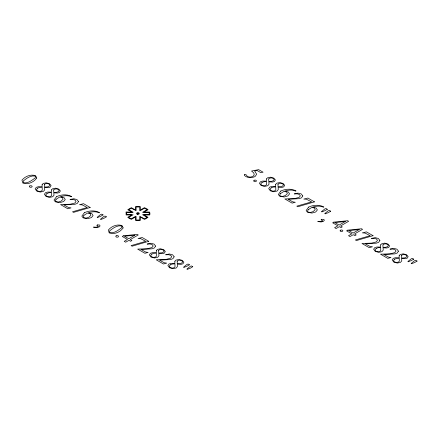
<?xml version="1.0" encoding="UTF-8"?>
<svg xmlns="http://www.w3.org/2000/svg" width="439" height="439" viewBox="0 0 439 439"><rect width="100%" height="100%" fill="white"/><g stroke="black" fill="none" stroke-linecap="round" stroke-linejoin="round"><path stroke-width="0.66" d="M42.133 184.583L42.089 186.773L38.429 186.707L36.267 187.321L35.125 188.88L36.755 191.086L40.267 192.052L43.466 191.344L44.723 189.824L44.553 187.486L48.274 187.689L50.167 187.162L51.1 185.576L49.514 183.732L46.199 182.816L43.214 183.469L42.133 184.583M51.401 189.933L51.363 192.128L47.703 192.062L45.541 192.677L44.399 194.236L46.029 196.442L49.541 197.407L52.74 196.699L53.997 195.174L53.827 192.842L57.547 193.045L59.441 192.512L60.373 190.932L58.788 189.083L55.468 188.166L52.488 188.825L51.401 189.933M156.344 250.521L156.3 252.716L152.646 252.644L150.478 253.265L149.337 254.823L150.967 257.029L154.479 257.989L157.678 257.281L158.934 255.761L158.764 253.424L162.485 253.627L164.378 253.1L165.311 251.514L163.725 249.67L160.411 248.754L157.425 249.407L156.344 250.521M174.887 261.227L174.848 263.422L171.188 263.356L169.026 263.971L167.885 265.529L169.514 267.735L173.021 268.701L176.226 267.993L177.482 266.468L177.312 264.13L181.033 264.338L182.926 263.806L183.859 262.226L182.273 260.376L178.953 259.46L175.973 260.118L174.887 261.227M266.424 178.947L266.385 181.142L262.725 181.071L260.563 181.691L259.422 183.25L261.051 185.456L264.558 186.421L267.763 185.713L269.019 184.188L268.849 181.85L272.57 182.059L274.463 181.526L275.396 179.946L273.81 178.097L270.49 177.18L267.505 177.839L266.424 178.947M275.697 184.303L275.659 186.493L271.999 186.427L269.837 187.047L268.695 188.6L270.325 190.811L273.832 191.772L277.036 191.064L278.293 189.544L278.123 187.206L281.843 187.409L283.737 186.882L284.67 185.296L283.084 183.453L279.764 182.536L276.779 183.189L275.697 184.303M380.635 244.885L380.597 247.08L376.936 247.014L374.774 247.629L373.633 249.187L375.263 251.393L378.769 252.359L381.974 251.651L383.231 250.131L383.06 247.794L386.781 247.997L388.674 247.47L389.607 245.884L388.021 244.04L384.701 243.118L381.721 243.777L380.635 244.885M399.183 255.597L399.144 257.786L395.484 257.72L393.317 258.335L392.181 259.893L393.81 262.099L397.317 263.065L400.516 262.357L401.778 260.837L401.603 258.5L405.329 258.703L407.222 258.176L408.155 256.59L406.569 254.746L403.249 253.83L400.264 254.483L399.183 255.597M44.438 184.556L44.482 187.036L47.401 186.937L48.97 186.366L49.925 185.198L49.009 184.045L46.973 183.486L45.14 183.875L44.438 184.556M53.712 189.906L53.756 192.392L56.675 192.293L58.244 191.722L59.199 190.553L58.283 189.401L56.247 188.841L54.414 189.225L53.712 189.906M158.649 250.493L158.693 252.974L161.612 252.88L163.182 252.304L164.142 251.135L163.22 249.983L161.184 249.423L159.352 249.813L158.649 250.493M177.197 261.2L177.241 263.685L180.16 263.587L181.73 263.016L182.684 261.847L181.768 260.695L179.727 260.135L177.899 260.519L177.197 261.2M268.734 178.92L268.772 181.4L271.697 181.307L273.267 180.736L274.221 179.567L273.305 178.415L271.264 177.855L269.436 178.239L268.734 178.92M278.008 184.276L278.046 186.756L280.971 186.663L282.54 186.087L283.495 184.918L282.573 183.765L280.537 183.206L278.71 183.595L278.008 184.276M382.945 244.863L382.989 247.344L385.908 247.245L387.478 246.674L388.433 245.505L387.516 244.353L385.475 243.793L383.648 244.177L382.945 244.863M401.493 255.569L401.531 258.05L404.451 257.951L406.026 257.38L406.98 256.211L406.059 255.059L404.023 254.499L402.195 254.889L401.493 255.569M126.097 212.048L126.114 214.967L131.788 214.967L127.765 217.294L128.83 218.117L131.36 219.352L135.371 217.036L135.371 220.323L137.133 220.466L140.431 220.312L140.431 217.036L144.458 219.357L145.88 218.743L148.02 217.283L144.008 214.967L149.704 214.967L149.957 213.952L149.683 212.048L144.008 212.048L148.036 209.721L146.966 208.898L144.442 207.663L140.431 209.979L140.431 206.692L138.669 206.549L135.371 206.703L135.371 209.979L131.343 207.658L127.776 209.732L131.788 212.048L126.097 212.048M126.712 212.46L126.717 214.556L133.094 214.797L128.704 217.332L129.368 217.843L131.277 218.814L135.667 216.279L136.079 216.383L136.079 219.966L137.177 220.054L139.717 219.966L139.717 216.378L144.524 218.82L147.092 217.332L142.702 214.797L142.878 214.556L149.084 214.556L149.244 213.925L149.084 212.46L142.873 212.46L142.708 212.218L147.098 209.683L144.524 208.201L140.129 210.736L139.717 210.632L139.717 207.049L138.625 206.961L136.079 207.049L136.079 210.638L131.277 208.201L128.704 209.683L133.099 212.218L132.918 212.46L126.712 212.46M244.605 174.568L244.282 175.337C246.976 178.13 251.624 178.174 254.993 176.615L256.683 174.245L254.664 171.018L257.122 170.535L260.815 172.664L263.06 172.187L258.659 169.646L251.531 171.04L253.753 172.867L254.236 174.865L252.875 176.478L250.12 177.142L247.459 176.533L245.983 174.623L244.605 174.568M56.066 199.29L55.402 200.777L56.099 201.671L58.25 202.055L60.988 201.188L63.057 199.284L62.437 197.621L59.764 196.968L56.066 199.29M83.882 215.351L83.223 216.839L83.92 217.733L86.071 218.117L88.81 217.25L90.873 215.346L90.258 213.683L87.586 213.03L83.882 215.351M280.356 193.659L279.698 195.141L280.395 196.035L282.546 196.42L285.284 195.558L287.347 193.654L286.733 191.991L284.06 191.338L280.356 193.659M308.178 209.721L307.514 211.203L308.211 212.097L310.362 212.481L313.1 211.62L315.169 209.716L314.554 208.053L311.882 207.4L308.178 209.721M35.636 176.752L34.999 178.091C31.685 180.418 27.695 183.776 23.399 182.717L23.207 181.049C26.472 178.421 30.598 175.172 35.038 176.061L35.636 176.752M122.026 226.628L121.394 227.967C118.08 230.294 114.085 233.652 109.794 232.593L109.602 230.925C112.861 228.296 116.988 225.048 121.427 225.937L122.026 226.628M78.488 201.567L77.226 203.455L74.926 204.278L63.858 204.909L68.511 207.51L71.03 207.894L67.809 208.766L60.566 204.579L70.163 204.239L74.844 203.037L76.051 201.517L75.091 200.096L72.934 199.465L69.982 199.553L73.719 198.741L76.957 199.575L78.488 201.567M155.609 246.092L154.347 247.975L152.048 248.803L140.979 249.429L145.627 252.03L148.152 252.42L144.93 253.287L137.681 249.105L147.284 248.759L151.965 247.563L153.167 246.043L152.207 244.622L150.056 243.985L147.103 244.079L150.835 243.261L154.073 244.095L155.609 246.092M174.157 256.799L172.895 258.686L170.59 259.509L159.527 260.14L164.175 262.741L166.699 263.131L163.473 263.998L156.229 259.811L165.827 259.471L170.513 258.269L171.715 256.749L170.755 255.328L168.598 254.697L165.646 254.785L169.383 253.972L172.62 254.807L174.157 256.799M302.784 195.937L301.522 197.819L299.222 198.647L288.154 199.273L292.802 201.874L295.326 202.264L292.105 203.131L284.856 198.949L294.459 198.604L299.14 197.407L300.342 195.887L299.382 194.466L297.23 193.829L294.278 193.917L298.01 193.105L301.247 193.939L302.784 195.937M379.905 240.457L378.637 242.344L376.338 243.173L365.275 243.799L369.923 246.4L372.448 246.789L369.221 247.656L361.977 243.475L371.575 243.129L376.256 241.933L377.463 240.407L376.503 238.986L374.346 238.355L371.394 238.443L375.131 237.631L378.369 238.465L379.905 240.457M398.447 251.168L397.185 253.051L394.886 253.879L383.818 254.505L388.471 257.106L390.99 257.495L387.769 258.362L380.525 254.181L390.123 253.835L394.804 252.639L396.011 251.119L395.051 249.698L392.894 249.061L389.942 249.149L393.679 248.337L396.916 249.171L398.447 251.168M29.775 185.938L29.358 186.52L29.775 187.096L30.779 187.338L31.784 187.096L32.206 186.52L31.784 185.938L30.785 185.697L29.775 185.938M116.165 235.814L115.748 236.396L116.165 236.978L117.169 237.219L118.179 236.978L118.596 236.401L118.179 235.814L117.175 235.573L116.165 235.814M254.066 180.303L253.654 180.884L254.066 181.466L255.075 181.708L256.08 181.466L256.502 180.89L256.08 180.303L255.075 180.061L254.066 180.303M340.461 230.184L340.044 230.766L340.461 231.342L341.465 231.583L342.469 231.342L342.892 230.766L342.469 230.184L341.471 229.943L340.461 230.184M56.505 196.677L54.024 200.096L55.33 201.808L59.841 202.637L63.578 201.556L65.263 199.515L64.094 197.671L60.582 196.677C64.067 195.564 68.001 195.157 71.403 196.754L71.738 196.562C67.079 194.022 61.213 194.488 56.505 196.677M84.326 212.739L81.846 216.158L83.147 217.87L87.657 218.699L91.4 217.618L93.084 215.576L91.916 213.733L88.404 212.739C91.888 211.625 95.817 211.219 99.225 212.816L99.56 212.624C94.901 210.083 89.029 210.55 84.326 212.739M280.801 191.042L278.321 194.466L279.621 196.178L284.132 197.007L287.874 195.92L289.559 193.884L288.39 192.035L284.878 191.042C288.363 189.928 292.292 189.527 295.699 191.124L296.034 190.927C291.375 188.391 285.504 188.852 280.801 191.042M308.622 207.104L306.137 210.522L307.443 212.24L311.953 213.063L315.69 211.982L317.375 209.946L316.212 208.097L312.694 207.104C316.179 205.99 320.113 205.589 323.516 207.186L323.85 206.988C319.191 204.453 313.325 204.914 308.622 207.104M103.033 214.907L100.707 216.279L97.546 217.535L97.156 217.31L100.646 214.495L101.727 214.15L103.033 214.907M189.423 264.783L187.102 266.155L183.941 267.417L183.551 267.192L187.036 264.371L188.117 264.026L189.423 264.783M327.324 209.271L325.003 210.643L321.842 211.905L321.452 211.68L324.937 208.86L326.023 208.514L327.324 209.271M413.719 259.153L411.392 260.525L408.232 261.781L407.847 261.556L411.332 258.741L412.413 258.39L413.719 259.153M106.364 216.822L104.076 218.243L100.91 219.478L100.471 219.226L103.961 216.4L105.047 216.065L106.364 216.822M192.754 266.703L190.471 268.119L187.299 269.354L186.866 269.107L190.35 266.275L191.437 265.941L192.754 266.703M330.66 211.192L328.372 212.613L325.2 213.842L324.767 213.595L328.251 210.764L329.338 210.429L330.66 211.192M417.05 261.068L414.762 262.489L411.595 263.724L411.162 263.471L414.646 260.645L415.733 260.311L417.05 261.068M97.288 224.938L96.821 225.503L98.309 226.365L98.144 226.7L96.262 227.193L93.463 227.144L96.778 227.6L99.159 226.968L100.076 225.904L99.532 224.987L97.288 224.938M321.578 219.302L321.118 219.873L322.605 220.729L322.44 221.064L320.558 221.563L317.759 221.508L321.074 221.964L323.455 221.338L324.366 220.268L323.823 219.357L321.578 219.302M37.699 188.095L36.464 189.544L37.392 190.888L39.51 191.475L41.436 191.042L42.265 190.169L42.171 187.217L39.675 187.371L37.699 188.095M46.973 193.451L45.738 194.9L46.666 196.244L48.784 196.826L50.71 196.392L51.533 195.52L51.445 192.573L48.948 192.726L46.973 193.451M151.91 254.038L150.676 255.487L151.603 256.826L153.721 257.413L155.647 256.98L156.476 256.107L156.383 253.16L153.886 253.314L151.91 254.038M170.458 264.744L169.224 266.193L170.145 267.538L172.269 268.119L174.195 267.686L175.018 266.813L174.931 263.866L172.434 264.02L170.458 264.744M261.99 182.465L260.761 183.914L261.682 185.258L263.801 185.84L265.732 185.406L266.555 184.534L266.468 181.587L263.971 181.741L261.99 182.465M271.264 187.821L270.034 189.264L270.956 190.608L273.074 191.195L275.006 190.762L275.829 189.889L275.741 186.937L273.245 187.096L271.264 187.821M376.207 248.403L374.972 249.851L375.894 251.196L378.017 251.783L379.944 251.349L380.767 250.477L380.679 247.525L378.182 247.678L376.207 248.403M394.749 259.109L393.52 260.557L394.441 261.902L396.56 262.489L398.491 262.056L399.314 261.183L399.221 258.231L396.73 258.39L394.749 259.109M36.739 178.014C33.743 182.35 27.893 184.896 22.801 183.03L21.95 180.144C25.171 176.297 30.757 173.987 35.641 175.721L36.739 178.014M123.129 227.896C120.138 232.226 114.288 234.777 109.196 232.911L108.34 230.025C111.561 226.178 117.147 223.863 122.037 225.602L123.129 227.896M90.165 207.493L73.543 212.366L72.528 211.779L87.251 207.515L82.17 204.865L79.497 204.689L83.586 203.691L90.165 207.493M123.43 235.792L122.272 236.462L127.469 239.464L124.226 241.335L125.719 242.202L128.962 240.331L130.608 241.28L131.898 240.539L130.246 239.584L138.252 234.964L137.259 234.388L123.43 235.792M134.85 235.205L128.753 238.723L124.446 236.231L134.85 235.205M148.739 241.313L132.112 246.186L131.102 245.599L145.825 241.329L140.743 238.679L138.071 238.509L142.159 237.51L148.739 241.313M314.461 201.863L297.834 206.736L296.819 206.149L311.547 201.88L306.466 199.229L303.793 199.059L307.876 198.06L314.461 201.863M333.816 222.134L332.652 222.803L337.854 225.8L334.611 227.671L336.104 228.538L339.347 226.667L340.993 227.616L342.283 226.875L340.631 225.92L348.637 221.3L347.644 220.724L333.816 222.134M345.235 221.541L339.138 225.059L334.825 222.573L345.235 221.541M347.721 230.162L346.563 230.832L351.76 233.833L348.522 235.705L350.015 236.566L353.258 234.695L354.904 235.644L356.188 234.903L354.542 233.954L362.548 229.334L361.549 228.757L347.721 230.162M359.14 229.57L353.049 233.093L348.736 230.601L359.14 229.57M373.035 235.677L356.408 240.55L355.392 239.963L370.121 235.699L365.039 233.049L362.367 232.873L366.45 231.88L373.035 235.677M137.204 214.205A1.394 0.807 0 0 0 139.295 213.508A1.394 0.807 0 0 0 137.204 212.811A1.394 0.807 0 0 0 137.204 214.205M137.561 213.848A0.68 0.395 0 0 0 138.581 213.508A0.68 0.395 0 0 0 137.561 213.167A0.68 0.395 0 0 0 137.561 213.848"/></g></svg>
